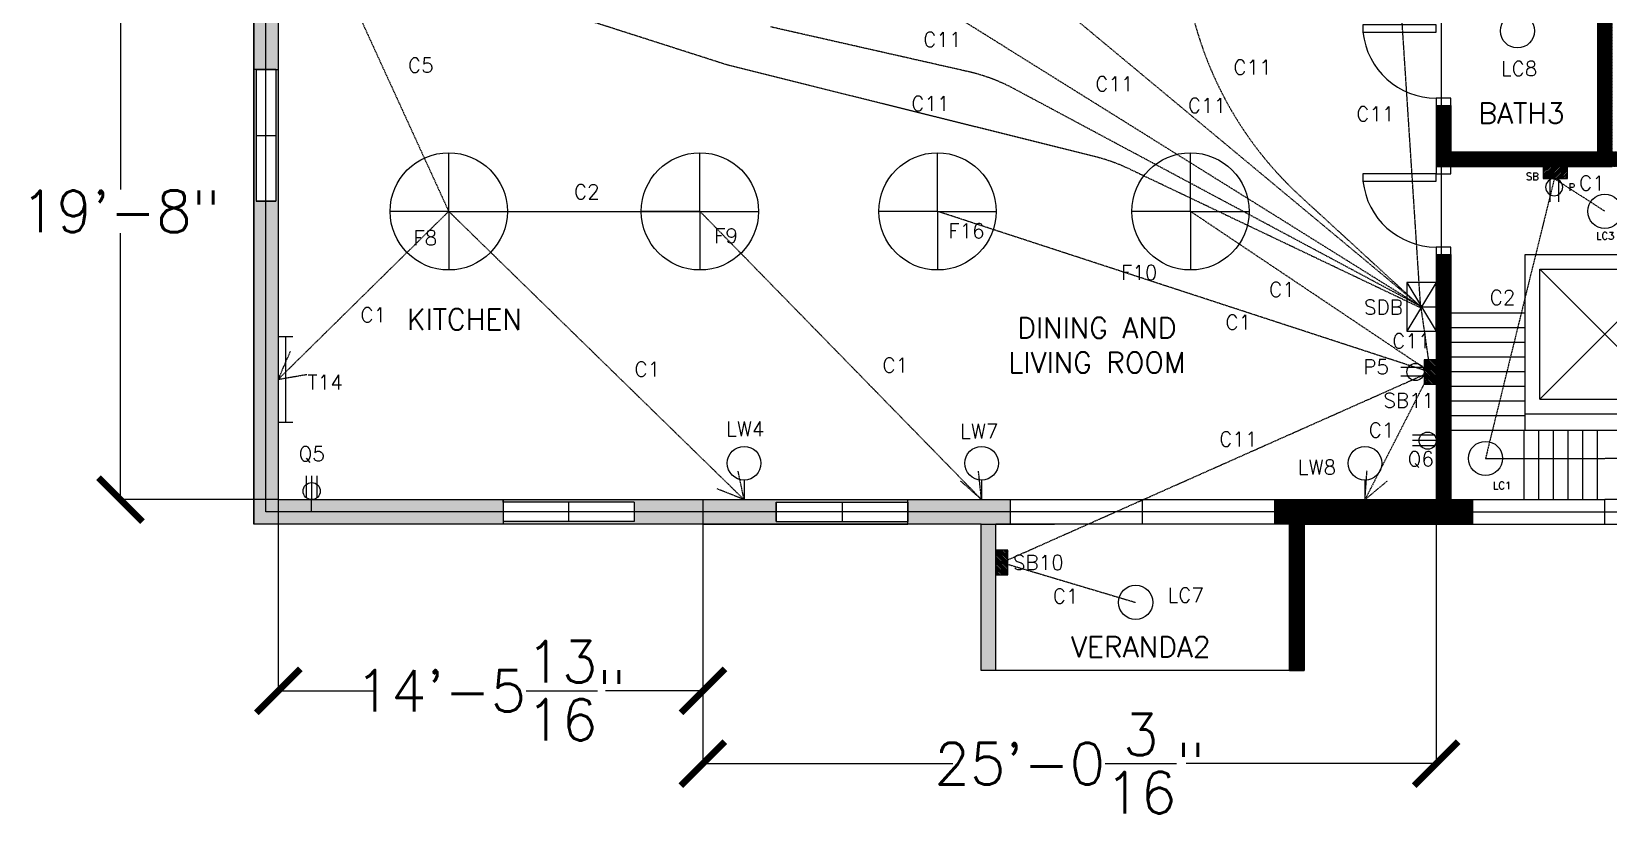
# Model space of a CAD drawing. Header units: feet. Extents: x -106 to 3106, y -822 to 214.
# Drawn here: x -90 to 555, y -818 to -498 of the extents above; entities that cross this region are included whole.
import ezdxf

# ---------------------------------------------------------------- set-up
doc = ezdxf.new("R2010")
doc.units = ezdxf.units.FT
doc.header["$MEASUREMENT"] = 0
doc.linetypes.add('HIDDEN', pattern=[0.375, 0.25, -0.125])
for name, color, linetype in [('Conduit', 170, 'HIDDEN'), ('Fan', 7, 'Continuous'), ('Hatch', 7, 'HIDDEN'), ('Power Line', 92, 'Continuous'), ('Switchboard', 7, 'Continuous'), ('Text', 10, 'Continuous'), ('Text_New', 254, 'Continuous'), ('Three Pin Sockets', 7, 'Continuous')]:
    doc.layers.add(name, color=color, linetype=linetype)
doc.styles.get("Standard").update_dxf_attribs({"font": 'simplex.shx', "height": 17})
doc.dimstyles.new('DIM-MA', dxfattribs={"dimtxt": 17, "dimasz": 18, "dimexe": 0.18, "dimexo": 0.0625, "dimgap": 0.09, "dimtad": 0, "dimtih": 1, "dimtoh": 1, "dimdec": 4, "dimzin": 0, "dimdsep": 46, "dimlunit": 4, "dimtxsty": 'Standard', "dimblk": 'ARCHTICK', "dimcen": 0, "dimadec": 0, "dimazin": 0, "dimtfac": 1, "dimtdec": 4, "dimtofl": 0, "dimtmove": 0, "dimatfit": 3, "dimfxl": 1, "dimtolj": 1, "dimtzin": 0, "dimarcsym": 0})

# ---------------------------------------------------------------- blocks, each defined once
blk = doc.blocks.new('_ArchTick')
at = {"color": 0, "linetype": 'ByBlock', "const_width": 0.15}
blk.add_lwpolyline([(-0.5, -0.5), (0.5, 0.5)], dxfattribs=at)
blk = doc.blocks.new('*D13')
at = {"color": 0, "lineweight": -2, "transparency": 16777216}
for p, q in [((10.66, -453.9), (-54.03, -453.9)), ((-53.85, -453.9), (-53.85, -562.92)), ((-53.85, -689.9), (-53.85, -580.87)), ((10.66, -689.9), (-54.03, -689.9))]:
    blk.add_line(p, q, dxfattribs=at)
at = {"layer": 'Defpoints', "color": 0, "transparency": 16777216}
for p in [(-53.85, -453.9), (10.72, -453.9), (10.72, -689.9)]:
    blk.add_point(p, dxfattribs=at)
at = {"color": 0, "lineweight": -2, "transparency": 16777216, "xscale": 18, "yscale": 18, "zscale": 18}
for p, rotation in [((-53.85, -453.9), 90), ((-53.85, -689.9), 270)]:
    blk.add_blockref('_ArchTick', p, dxfattribs=dict(at, rotation=rotation))
at = {"color": 0, "transparency": 16777216, "insert": (-53.85, -571.9), "char_height": 17, "attachment_point": 5}
blk.add_mtext('\\A1;19\'-8"', dxfattribs=at)
blk = doc.blocks.new('*D17')
at = {"color": 0, "lineweight": -2, "transparency": 16777216}
for p, q in [((10.72, -689.96), (10.72, -768.32)), ((184.54, -689.96), (184.54, -768.32)), ((10.72, -768.14), (50.56, -768.14)), ((184.54, -768.14), (144.7, -768.14))]:
    blk.add_line(p, q, dxfattribs=at)
at = {"layer": 'Defpoints', "color": 0, "transparency": 16777216}
for p in [(10.72, -689.9), (184.54, -689.9), (184.54, -768.14)]:
    blk.add_point(p, dxfattribs=at)
at = {"color": 0, "lineweight": -2, "transparency": 16777216, "xscale": 18, "yscale": 18, "zscale": 18, "rotation": 180}
blk.add_blockref('_ArchTick', (10.72, -768.14), dxfattribs=at)
at = {"color": 0, "lineweight": -2, "transparency": 16777216, "xscale": 18, "yscale": 18, "zscale": 18}
blk.add_blockref('_ArchTick', (184.54, -768.14), dxfattribs=at)
at = {"color": 0, "transparency": 16777216, "insert": (97.63, -768.14), "char_height": 17, "attachment_point": 5}
blk.add_mtext('\\A1;14\'-5{\\H1x;\\S13/16;}"', dxfattribs=at)
blk = doc.blocks.new('*D18')
at = {"color": 0, "lineweight": -2, "transparency": 16777216}
for p, q in [((184.54, -689.96), (184.54, -798.13)), ((484.72, -689.96), (484.72, -798.13)), ((184.54, -797.95), (286.89, -797.95)), ((484.72, -797.95), (382.37, -797.95))]:
    blk.add_line(p, q, dxfattribs=at)
at = {"layer": 'Defpoints', "color": 0, "transparency": 16777216}
for p in [(184.54, -689.9), (484.72, -689.9), (184.54, -797.95)]:
    blk.add_point(p, dxfattribs=at)
at = {"color": 0, "lineweight": -2, "transparency": 16777216, "xscale": 18, "yscale": 18, "zscale": 18, "rotation": 180}
blk.add_blockref('_ArchTick', (184.54, -797.95), dxfattribs=at)
at = {"color": 0, "lineweight": -2, "transparency": 16777216, "xscale": 18, "yscale": 18, "zscale": 18}
blk.add_blockref('_ArchTick', (484.72, -797.95), dxfattribs=at)
at = {"color": 0, "transparency": 16777216, "insert": (334.63, -797.95), "char_height": 17, "attachment_point": 5}
blk.add_mtext('\\A1;25\'-0{\\H1x;\\S3/16;}"', dxfattribs=at)
blk = doc.blocks.new('Light_12W')
at = {"layer": 'Fan'}
blk.add_circle((0, 0), 3.5, dxfattribs=at)
blk = doc.blocks.new('Light_15W')
at = {"layer": 'Fan'}
blk.add_line((0, 3.44), (0, 7.44), dxfattribs=at)
blk.add_circle((0, 0), 3.44, dxfattribs=at)
blk = doc.blocks.new('switchboard')
at = {"layer": 'Fan'}
blk.add_lwpolyline([(0, 0), (0, -10), (5, -10), (5, 0)], close=True, dxfattribs=at)
at = {"layer": 'Switchboard'}
for p, q in [((0.31, 0), (5, -4.67)), ((1.03, 0), (5, -3.96)), ((1.74, 0), (5, -3.26)), ((3.16, 0), (5, -1.84)), ((3.86, 0), (5, -1.14)), ((4.57, 0), (5, -0.43)), ((0, -0.38), (5, -5.38)), ((0, -1.09), (5, -6.09)), ((0, -1.79), (5, -6.79)), ((0, -2.5), (5, -7.5)), ((0, -3.21), (5, -8.21)), ((0, -3.91), (5, -8.9)), ((0, -4.62), (5, -9.58)), ((0, -5.33), (4.67, -10)), ((0, -6.04), (3.95, -10)), ((2.47, -0.03), (5, -2.55)), ((0, -6.74), (3.26, -10)), ((0, -7.45), (2.53, -9.97)), ((0, -8.16), (1.84, -10)), ((0, -8.86), (1.14, -10)), ((0, -9.57), (0.43, -10))]:
    blk.add_line(p, q, dxfattribs=at)
blk = doc.blocks.new('Tubelight')
at = {"layer": 'Fan'}
for p, q in [((0, 0), (6, 0)), ((3, 0), (3, -35)), ((0, -35), (6, -35))]:
    blk.add_line(p, q, dxfattribs=at)
blk = doc.blocks.new('SDB')
blk.add_lwpolyline([(0, -6), (10, -6), (10, 0), (0, 0)], close=True)
at = {"layer": 'Switchboard'}
for p, q in [((0, -6), (10, 0)), ((0, 0), (10, -6))]:
    blk.add_line(p, q, dxfattribs=at)
blk = doc.blocks.new('Socket P')
at = {"layer": 'Switchboard'}
for p, q in [((-1.76, 0.47), (-1.76, 9.47)), ((1.76, 0.47), (1.76, 9.47))]:
    blk.add_line(p, q, dxfattribs=at)
blk.add_circle((0, 3.5), 3.5, dxfattribs=at)
blk = doc.blocks.new('Socket Q')
at = {"layer": 'Switchboard'}
for p, q in [((-2.18, 0.76), (-2.18, 9.76)), ((0, 0), (0, 9.76)), ((2.18, 0.76), (2.18, 9.76))]:
    blk.add_line(p, q, dxfattribs=at)
blk.add_circle((0, 3.5), 3.5, dxfattribs=at)
blk = doc.blocks.new('Fan')
at = {"layer": 'Fan'}
for q in [(0, 24), (-24, 0), (24, 0), (0, -24)]:
    blk.add_line((0, 0), q, dxfattribs=at)
blk.add_circle((0, 0), 24, dxfattribs=at)

msp = doc.modelspace()

# ---------------------------------------------------------------- hatches: boundary and pattern name
at = {"layer": 'Hatch'}
h = msp.add_hatch(dxfattribs=at)
h.set_pattern_fill('ANSI31', color=256, style=0)
h.paths.add_polyline_path([(556.72418, -71.89579), (550.72418, -71.89579), (550.72418, -219.89579), (556.72418, -219.89579)])
h.paths.add_polyline_path([(556.72418, -219.89579), (550.72418, -219.89579), (550.72418, -225.89579), (556.72418, -225.89579)])
h.paths.add_polyline_path([(556.72291, -225.89579), (550.72545, -225.89579), (550.72545, -447.89579), (556.72291, -447.89579)])
h.paths.add_polyline_path([(556.72291, -447.89602), (556.72291, -447.89579), (550.72545, -447.89579), (550.72545, -447.89602), (550.72418, -447.89602), (550.72418, -453.89579), (556.72418, -453.89579), (556.72418, -447.89602)])
h.paths.add_polyline_path([(556.72418, -453.89579), (550.72418, -453.89579), (550.72418, -547.49579), (550.72418, -553.49579), (556.72418, -553.49579), (556.72418, -547.49579)])
h = msp.add_hatch(color=256, dxfattribs=at)
h.paths.add_polyline_path([(10.72418, -303.70829), (9.72418, -303.70829), (1.72418, -303.70829), (0.72418, -303.70829), (0.72418, -370.08329), (0.72649, -370.08329), (0.72649, -423.8958), (0.72418, -423.8958), (0.72418, -699.89579), (102.78701, -699.89579), (102.78701, -689.89579), (10.72418, -689.89579), (10.72418, -453.89579), (184.53668, -453.89579), (184.53668, -361.7232), (178.53668, -361.7232), (178.53668, -447.89579), (10.72418, -447.89579)])
h.paths.add_polyline_path([(9.72649, -370.33362), (9.72649, -423.89579), (1.72649, -423.89579), (1.72649, -370.33362)], flags=16)
h.paths.add_polyline_path([(9.72418, -513.89579), (9.72418, -567.70829), (1.72418, -567.70829), (1.72418, -513.89579)], flags=16)
for points in [[(10.72418, -513.89579), (9.72418, -513.89579), (9.72418, -567.70829), (1.72418, -567.70829), (1.72418, -513.89579), (0.72418, -513.89579), (0.72418, -699.89579), (102.78701, -699.89579), (102.78701, -689.89579), (10.72418, -689.89579)], [(214.59856, -690.89348), (268.41106, -690.89348), (268.41106, -689.89579), (214.59856, -689.89579), (102.78701, -689.89579), (102.78701, -690.88105), (156.34918, -690.88105), (156.34918, -698.88105), (102.78701, -698.88105), (102.78701, -699.88105), (156.59951, -699.88105), (156.59951, -699.89579), (184.53668, -699.89579), (184.53668, -699.89348), (214.59856, -699.89348), (268.41106, -699.89348), (268.41106, -698.89579), (214.59856, -698.89579)], [(310.41106, -689.89579), (268.41106, -689.89579), (268.41106, -699.89579), (298.41106, -699.89579), (298.41106, -699.89579), (310.41106, -699.89579)], [(304.41106, -699.89579), (298.41106, -699.89579), (298.41106, -759.89811), (304.41106, -759.89811)]]:
    msp.add_hatch(color=256, dxfattribs=at).paths.add_polyline_path(points)
h = msp.add_hatch(dxfattribs=at)
h.set_pattern_fill('ANSI31', color=256, style=0)
h.paths.add_polyline_path([(486.91933, -528.57047), (484.72418, -528.57047), (484.72418, -553.49579), (486.91933, -553.49579)])
h.paths.add_polyline_path([(490.72418, -528.57047), (486.91933, -528.57047), (486.91933, -553.49579), (490.72418, -553.49579), (550.72418, -553.49579), (550.72418, -547.49579), (490.72418, -547.49579)])
h.paths.add_polyline_path([(620.68274, -528.57047), (616.72418, -528.57047), (616.72418, -547.49579), (556.72418, -547.49579), (556.72418, -553.49579), (620.68274, -553.49579)])
h.paths.add_polyline_path([(622.72418, -528.57047), (620.68274, -528.57047), (620.68274, -553.49579), (622.72418, -553.49579)])
h = msp.add_hatch(dxfattribs=at)
h.set_pattern_fill('ANSI31', color=256, style=0)
h.paths.add_polyline_path([(486.91933, -610.95463), (484.72589, -610.95463), (484.72589, -620.95463), (484.72589, -632.63419), (484.7261, -632.63419), (484.7261, -642.63419), (484.72589, -642.63419), (484.72589, -665.75164), (486.91933, -665.75164)], flags=17)
h.paths.add_polyline_path([(490.72418, -589.49579), (486.91933, -589.49579), (486.91933, -610.95463), (486.91933, -694.89579), (418.59856, -694.89579), (418.59856, -699.89811), (424.59856, -699.89811), (499.63043, -699.89811), (499.63043, -689.89579), (490.72418, -689.89579)])
h = msp.add_hatch(dxfattribs=at)
h.set_pattern_fill('ANSI31', color=256, style=0)
h.paths.add_polyline_path([(486.91933, -589.49579), (484.72589, -589.49579), (484.72589, -610.95463), (486.91933, -610.95463)])
h = msp.add_hatch(dxfattribs=at)
h.set_pattern_fill('ANSI31', color=256, style=0)
h.paths.add_polyline_path([(486.91933, -665.75164), (484.72589, -665.75164), (484.72589, -689.89579), (418.59856, -689.89579), (418.59856, -694.89579), (486.91933, -694.89579)])
h = msp.add_hatch(dxfattribs=at)
h.set_pattern_fill('ANSI31', color=256, style=0)
h.paths.add_polyline_path([(430.59856, -699.89811), (424.59856, -699.89811), (424.59856, -759.89811), (430.59856, -759.89811)])

# ---------------------------------------------------------------- linework, layer by layer
for p, q in [((0.72418, 40.10421), (0.72418, -699.89579)), ((10.72418, -453.89579), (10.72418, -689.89579)), ((550.72418, -453.89579), (550.72418, -547.49579)), ((1.72418, -513.89579), (0.72418, -513.89579)), ((9.72418, -513.89579), (1.72418, -513.89579)), ((1.72418, -513.89579), (1.72418, -567.70829)), ((1.72418, -513.89579), (9.72418, -513.89579)), ((9.72418, -513.89579), (9.72418, -567.70829)), ((9.72418, -513.89579), (10.72418, -513.89579)), ((484.72418, -528.57047), (490.72418, -528.57047)), ((484.72418, -528.57047), (484.72418, -553.49579)), ((484.72418, -528.57047), (490.72418, -528.57047)), ((490.72418, -528.57047), (490.72418, -547.49579)), ((1.72418, -540.80204), (9.72418, -540.80204)), ((1.72418, -540.80204), (9.72418, -540.80204)), ((490.72418, -547.49579), (550.72418, -547.49579)), ((550.72418, -547.49579), (550.72418, -553.49579)), ((484.72418, -553.49579), (550.72418, -553.49579)), ((484.72418, -553.49579), (490.72418, -553.49579)), ((550.72418, -553.49579), (556.72418, -553.49579)), ((9.72418, -567.70829), (1.72418, -567.70829)), ((1.72418, -567.70829), (9.72418, -567.70829)), ((484.72418, -589.49579), (490.72418, -589.49579)), ((484.72418, -589.49579), (490.72418, -589.49579)), ((484.72589, -589.49774), (484.72589, -689.89774)), ((490.72418, -589.49579), (490.72418, -689.89579)), ((521.06724, -654.80967), (521.06724, -589.49579)), ((521.06724, -589.49579), (586.38112, -589.49579)), ((527.06724, -648.80967), (527.06724, -595.49579)), ((527.06724, -595.49579), (580.38112, -595.49579)), ((580.38112, -595.49579), (527.06724, -648.80967)), ((580.38112, -648.80967), (527.06724, -595.49579)), ((490.72418, -613.49579), (521.06724, -613.49579)), ((490.72418, -619.49579), (521.06724, -619.49579)), ((490.72418, -625.49579), (521.06724, -625.49579)), ((490.72418, -631.49579), (521.06724, -631.49579)), ((490.72418, -637.49579), (521.06724, -637.49579)), ((490.72418, -643.49579), (521.06724, -643.49579)), ((490.72418, -649.49579), (521.06724, -649.49579)), ((527.06724, -648.80967), (580.38112, -648.80967)), ((490.72418, -655.49579), (521.06724, -655.49579)), ((521.06724, -661.49579), (521.06724, -654.80967)), ((521.06724, -654.80967), (586.38112, -654.80967)), ((490.72418, -661.49579), (521.06724, -661.49579)), ((520.56724, -661.49579), (520.56724, -689.89579)), ((521.06724, -661.49579), (586.88112, -661.49579)), ((526.56724, -661.49579), (526.56724, -689.89579)), ((532.56724, -661.49579), (532.56724, -689.89579)), ((538.56724, -661.49579), (538.56724, -689.89579)), ((544.56724, -661.49579), (544.56724, -689.89579)), ((550.56724, -661.49579), (550.56724, -689.89579)), ((10.72418, -689.89579), (484.72418, -689.89579)), ((102.78701, -690.88105), (102.78701, -689.89579)), ((102.78701, -689.89579), (102.78701, -699.88105)), ((214.59856, -689.89348), (268.41106, -689.89348)), ((214.59856, -689.89579), (214.59856, -689.89348)), ((214.59856, -689.89579), (268.41106, -689.89579)), ((268.41106, -699.89579), (268.41106, -689.89348)), ((268.41106, -699.89811), (268.41106, -689.8958)), ((310.41106, -699.89811), (310.41106, -689.89811)), ((364.50481, -699.89811), (364.50481, -689.89811)), ((418.59856, -699.89811), (418.59856, -689.89811)), ((490.72418, -689.89579), (553.72418, -689.89579)), ((499.63043, -689.89579), (499.63043, -699.89579)), ((553.72418, -699.89579), (553.72418, -689.89579)), ((616.72418, -689.89579), (553.72418, -689.89579)), ((553.72418, -699.89579), (553.72418, -689.89579)), ((156.34918, -690.88105), (102.78701, -690.88105)), ((156.34918, -690.88105), (102.78701, -690.88105)), ((129.69326, -698.88105), (129.69326, -690.88105)), ((156.34918, -690.88105), (156.34918, -698.88105)), ((214.59856, -690.89348), (268.41106, -690.89348)), ((214.59856, -690.89348), (214.59856, -698.89348)), ((214.59856, -690.89348), (268.41106, -690.89348)), ((214.59856, -698.89579), (214.59856, -690.89348)), ((214.59856, -690.89579), (268.41106, -690.89579)), ((214.59856, -690.89579), (214.59856, -698.89579)), ((214.59856, -690.89579), (268.41106, -690.89579)), ((214.59856, -698.89579), (214.59856, -690.89579)), ((241.50481, -690.89348), (241.50481, -698.89348)), ((241.50481, -690.89579), (241.50481, -698.89579)), ((268.41106, -690.89348), (268.41106, -698.89348)), ((268.41106, -690.89348), (268.41106, -698.89348)), ((268.41106, -690.89579), (268.41106, -698.89579)), ((268.41106, -690.89579), (268.41106, -698.89579)), ((418.59856, -694.89811), (310.41106, -694.89811)), ((364.50481, -699.89811), (364.50481, -694.89811)), ((499.63043, -694.89579), (607.81793, -694.89579)), ((553.72418, -699.89579), (553.72418, -694.89579)), ((553.72418, -699.89579), (553.72418, -694.89579)), ((156.34918, -698.88105), (102.78701, -698.88105)), ((156.34918, -698.88105), (102.78701, -698.88105)), ((156.59951, -699.88105), (102.78701, -699.88105)), ((156.34918, -699.88105), (156.34918, -699.89579)), ((184.53668, -699.89348), (214.59856, -699.89348)), ((184.53668, -699.89579), (214.59856, -699.89579)), ((214.59856, -698.89348), (268.41106, -698.89348)), ((214.59856, -698.89348), (268.41106, -698.89348)), ((214.59856, -698.89579), (268.41106, -698.89579)), ((214.59856, -698.89579), (268.41106, -698.89579)), ((214.59856, -699.89811), (214.59856, -699.89348)), ((214.59856, -699.8958), (214.59856, -699.89348)), ((214.59856, -699.89348), (268.41106, -699.89348)), ((214.59856, -699.89579), (268.41106, -699.89579)), ((298.41106, -759.89811), (298.41106, -699.89579)), ((298.41106, -699.89811), (298.41106, -699.89579)), ((298.41106, -699.89579), (328.47294, -699.89579)), ((304.41106, -759.89811), (304.41106, -699.89811)), ((424.59856, -699.89811), (424.59856, -759.89811)), ((424.59856, -759.89811), (424.59856, -699.89811)), ((424.59856, -709.89811), (424.59856, -699.89811)), ((424.59856, -709.89811), (424.59856, -699.89811)), ((424.59856, -699.89811), (682.8498, -699.89811)), ((430.59856, -699.89811), (430.59856, -759.89811)), ((430.59856, -759.89811), (430.59856, -699.89811)), ((304.41106, -759.89811), (298.41106, -759.89811)), ((424.59856, -759.89811), (430.59856, -759.89811))]:
    msp.add_line(p, q)
for points in [[(298.41106, -699.89579), (0.72418, -699.89579), (0.72418, 40.10421), (178.53668, 40.10421)], [(424.59856, -699.89811), (304.41106, -699.89811)], [(418.59856, -699.89579), (310.41106, -699.89579)], [(424.59856, -759.89811), (304.41106, -759.89811)]]:
    msp.add_lwpolyline(points)
for points in [[(484.72418, -495.57047), (454.72418, -495.57047), (454.72418, -498.57047), (484.72418, -498.57047)], [(484.72418, -525.57047), (484.72418, -528.57047), (490.72418, -528.57047), (490.72418, -525.57047)], [(484.72418, -553.49579), (484.72418, -556.49579), (490.72418, -556.49579), (490.72418, -553.49579)], [(484.72418, -556.49579), (454.72418, -556.49579), (454.72418, -559.49579), (484.72418, -559.49579)], [(484.72418, -586.49579), (484.72418, -589.49579), (490.72418, -589.49579), (490.72418, -586.49579)]]:
    msp.add_lwpolyline(points, close=True)
for centre in [(484.83526, -495.28219), (484.83526, -556.20752)]:
    msp.add_arc(centre, 30.28848, 186.2042839, 269.78987919)
at = {"layer": 'Conduit'}
for p, q in [((478.44837, -610.87572), (287.69085, -452.17683)), ((28.74622, -458.89579), (80.49139, -571.89579)), ((194.79241, -512.07167), (28.74622, -458.89579)), ((478.35435, -610.89234), (468.46033, -458.89576)), ((478.44837, -610.87572), (264.09978, -477.10192)), ((293.06752, -514.69283), (212.20428, -496.38715)), ((344.91287, -549.46514), (194.79241, -512.07167)), ((478.0978, -610.65693), (311.89531, -521.71514)), ((478.43384, -611.44136), (359.05576, -554.53908)), ((533.06049, -558.49583), (504.89191, -673.0288)), ((553.72737, -571.84902), (533.06049, -558.49583)), ((478.35435, -610.89234), (429.14265, -565.73751)), ((10.72418, -640.63841), (80.49139, -571.89579)), ((80.49139, -571.89579), (183.31535, -571.89579)), ((80.49139, -571.89579), (201.41678, -689.89579)), ((183.31535, -571.89579), (298.61296, -689.89579)), ((482.07735, -637.70037), (280.55923, -571.89579)), ((482.2261, -637.63419), (384.12772, -571.89579)), ((478.35435, -610.89234), (482.2261, -637.63419)), ((10.72418, -640.63841), (15.79657, -628.98267)), ((10.72418, -640.63841), (22.5489, -638.59489)), ((306.91106, -715.62767), (482.2261, -637.63419)), ((482.2261, -637.63419), (455.55943, -689.89579)), ((504.89191, -673.0288), (553.72418, -673.0288)), ((602.55645, -673.0288), (553.72418, -673.0288)), ((201.41678, -689.89579), (198.94481, -678.15316)), ((298.61296, -689.89579), (289.84482, -682.13352)), ((298.61296, -689.89579), (297.35549, -678.25312)), ((455.55943, -689.89579), (456.40303, -677.92548)), ((455.55943, -689.89579), (464.75668, -682.18796)), ((201.41678, -689.89579), (190.2738, -685.44226)), ((306.91106, -715.62767), (361.6777, -731.96096))]:
    msp.add_line(p, q, dxfattribs=at)
for centre, radius, start, end in [((530.55514, -455.21373), 150, 193.00663188, 227.46166792), ((276.50816, -587.84191), 75, 61.84693205, 77.24447409), ((326.78505, -622.24139), 75, 64.51491669, 76.01285298)]:
    msp.add_arc(centre, radius, start, end, dxfattribs=at)
at = {"layer": 'Power Line'}
for p, q in [((5.56872, -694.89579), (5.56872, -451.06456)), ((486.91933, -610.95463), (486.91933, -450.99663)), ((478.72589, -610.95463), (486.91933, -610.95463)), ((486.91933, -610.95463), (486.91933, -694.89579)), ((484.72589, -665.75164), (486.91933, -665.75164)), ((24.28329, -694.89579), (24.4108, -685.01596)), ((24.28329, -694.89579), (5.56872, -694.89579)), ((486.91933, -694.89579), (24.28329, -694.89579))]:
    msp.add_line(p, q, dxfattribs=at)

# ---------------------------------------------------------------- block references
at = {"xscale": 2, "yscale": 2, "zscale": 2}
for name, p, rotation in [('Light_12W', (517.96799, -498.02476), 180), ('Light_12W', (553.72737, -571.84902), 180), ('SDB', (484.72589, -600.95463), 270), ('Light_15W', (201.41678, -674.98623), 180), ('Light_15W', (298.61296, -674.98623), 180), ('Light_15W', (455.55943, -674.98623), 180), ('Light_12W', (504.89191, -673.0288), 180), ('Light_12W', (361.6777, -731.96096), 180)]:
    msp.add_blockref(name, p, dxfattribs=dict(at, rotation=rotation))
for name, p in [('Fan', (80.49139, -571.89579)), ('Fan', (183.31535, -571.89579)), ('Fan', (280.55923, -571.89579)), ('Fan', (384.12772, -571.89579)), ('Tubelight', (10.72418, -623.13841)), ('switchboard', (479.7261, -632.63419)), ('switchboard', (304.41106, -710.62767))]:
    msp.add_blockref(name, p)
for name, p, rotation in [('switchboard', (538.43917, -553.49583), 270), ('Socket P', (479.7261, -637.63419), 90)]:
    msp.add_blockref(name, p, dxfattribs=dict(rotation=rotation))
at = {"xscale": -1, "rotation": 180}
msp.add_blockref('Socket P', (532.98474, -558.49585), dxfattribs=at)
at = {"layer": 'Three Pin Sockets', "rotation": 90}
msp.add_blockref('Socket Q', (484.72589, -665.75164), dxfattribs=at)
at = {"layer": 'Three Pin Sockets'}
msp.add_blockref('Socket Q', (24.4108, -689.89579), dxfattribs=at)

# ---------------------------------------------------------------- texts
at = {"layer": 'Conduit', "char_height": 6, "attachment_point": 1}
for s, insert, width in [('C11', (274.70835, -498.57227), 19.7831074), ('C5', (63.8147, -509.12022), 26.5547751), ('C11', (401.67328, -509.91158), 19.7831074), ('C11', (345.14136, -516.73758), 19.7831074), ('C11', (269.85264, -524.76841), 19.7831074), ('C11', (383.06961, -525.52628), 19.7831074), ('C11', (451.97679, -529.03014), 19.7831074), ('C2', (131.74679, -560.89026), 26.5547751), ('C1', (543.18967, -557.30562), 11.5258956), ('C1', (416.29124, -600.90679), 19.7831074), ('C2', (506.594, -604.12744), 26.5547751), ('C1', (44.34508, -611.30665), 17.1638428), ('C1', (398.41419, -614.28858), 19.7831074), ('C11', (466.68507, -621.94563), 19.7831074), ('C1', (258.02261, -631.85655), 17.1638428), ('C1', (156.51442, -633.50068), 17.1638428), ('C11', (395.87242, -662.10937), 19.7831074), ('C1', (457.07759, -658.42415), 19.7831074), ('C1', (327.77191, -726.37067), 19.7831074)]:
    msp.add_mtext(s, dxfattribs=dict(at, insert=insert, width=width))
at = {"layer": 'Text', "attachment_point": 1}
for s, insert, char_height, width in [('LC8', (511.20761, -510.48013), 6, 19.3301349), ('{\\H0.5x;\\C9;SB}', (521.46688, -556.09127), 6, 19.2207386), ('{\\C9;P}', (538.89096, -560.51979), 3, 2.7157074), ('F8', (66.00628, -579.72214), 6, 12.3458399), ('F9', (189.12688, -578.86131), 6, 12.3458399), ('F16', (284.97711, -576.88767), 6, 12.3458399), ('{\\H0.5x;\\C9;LC3}', (550.178, -580.42356), 6, 19.3301349), ('F10', (355.67615, -593.95194), 6, 12.3458399), ('SDB', (455.12903, -608.08957), 6, 16.8522621), ('P5', (454.84989, -632.53242), 6, 9.9173336), ('T14', (22.71334, -638.86805), 6, 11.7452683), ('SB11', (463.07485, -646.25271), 6, 19.2207386), ('LW4', (194.02714, -657.93612), 6, 22.2962372), ('LW7', (289.82099, -658.90053), 6, 22.2962372), ('Q5', (19.04655, -668.11836), 6, 9.9173336), ('Q6', (473.0308, -670.23563), 6, 9.9173336), ('LW8', (428.06361, -673.64654), 6, 22.2962372), ('{\\H0.5x;\\C9;LC1}', (507.96683, -682.64189), 6, 7.9022946), ('SB10', (311.44113, -712.63498), 6, 19.2207386), ('LC7', (374.73341, -725.96096), 6, 19.3301349)]:
    msp.add_mtext(s, dxfattribs=dict(at, insert=insert, char_height=char_height, width=width))
at = {"layer": 'Text_New', "char_height": 8.5}
for s, insert, width, attachment_point in [('BATH3', (501.95625, -527.47062), 37.7820654, 1), ('KITCHEN', (63.39576, -611.83509), 51.7096478, 1), ('DINING AND\\PLIVING ROOM', (345.77536, -615.34696), 84.8149041, 2), ('VERANDA2', (335.18873, -745.92215), 62.7269119, 1)]:
    msp.add_mtext(s, dxfattribs=dict(at, insert=insert, width=width, attachment_point=attachment_point))

# ---------------------------------------------------------------- dimensions: what is measured, and where the dimension line sits
dim = msp.add_linear_dim(base=(-53.84562, -453.89579), p1=(10.72418, -689.89579), p2=(10.72418, -453.89579), angle=90, dimstyle='DIM-MA')
dim.commit()
dim.dimension.update_dxf_attribs({"geometry": '*D13', "text_midpoint": (-53.84562, -571.89579), "dimtype": 160})
for base, p1, picture, middle in [((184.53668, -768.13638), (10.72418, -689.89579), '*D17', (97.63043, -768.13638)), ((184.53668, -797.94952), (484.72418, -689.89579), '*D18', (334.63043, -797.94952))]:
    dim = msp.add_linear_dim(base=base, p1=p1, p2=(184.53668, -689.89579), dimstyle='DIM-MA')
    dim.commit()
    dim.dimension.update_dxf_attribs({"geometry": picture, "text_midpoint": middle})

doc.saveas('drawing.dxf')
